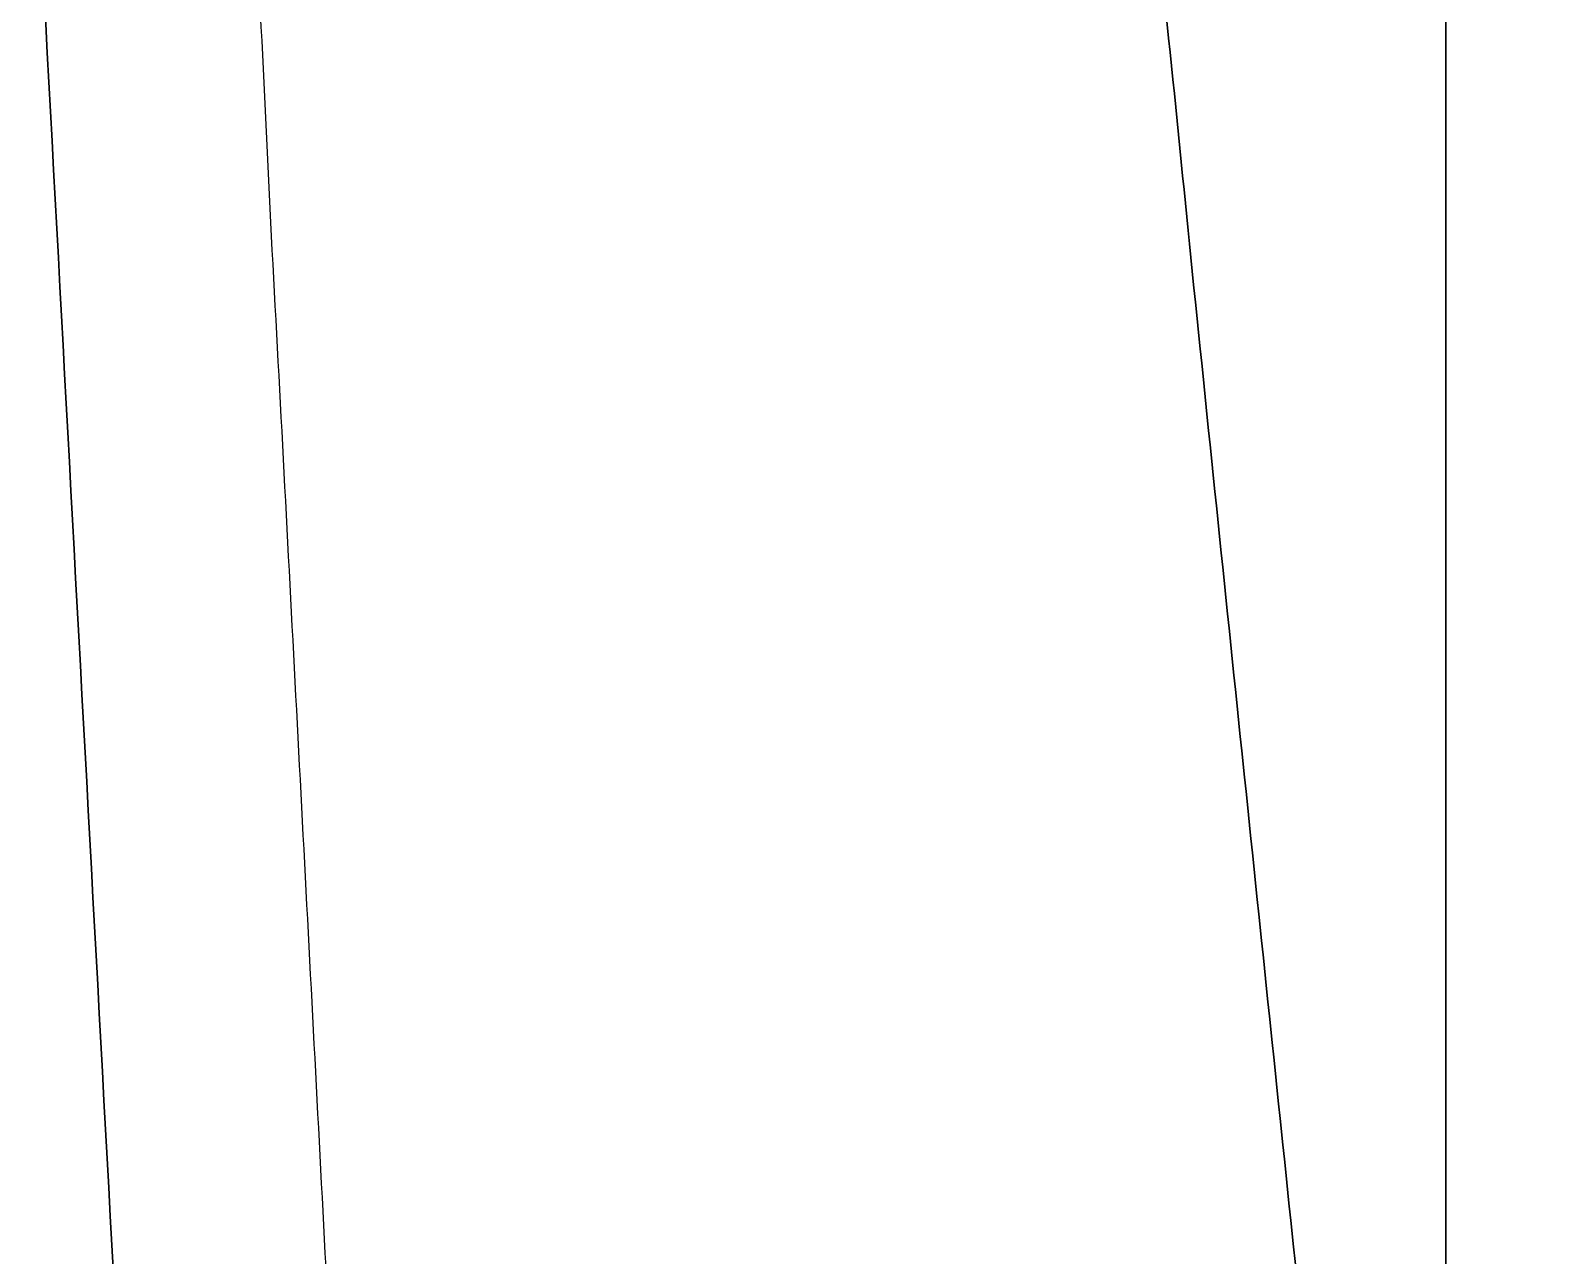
# Model space of a CAD drawing. Header units: millimetres. Extents: x 577 to 7172, y 252 to 2707.
# Drawn here: x 3009.72 to 3042.2, y 2219.5 to 2245.73 of the extents above; entities that cross this region are included whole.
import ezdxf

# ---------------------------------------------------------------- set-up
doc = ezdxf.new("R2010")
doc.units = ezdxf.units.MM
doc.header["$MEASUREMENT"] = 0
doc.layers.add('외형선(ISO)', color=7, linetype='Continuous', lineweight=30)
doc.layers.add('좁은 외형선(ISO)', color=7, linetype='Continuous', lineweight=25)

msp = doc.modelspace()

# ---------------------------------------------------------------- linework, layer by layer
at = {"layer": '외형선(ISO)'}
msp.add_line((3040.02, 2198.121), (3040.02, 2270.583), dxfattribs=at)
for points, knots in [([(3014.213, 2168.494), (3012.839, 2194.874), (3011.389, 2220.984), (3009.873, 2249.251), (3009.805, 2250.828), (3009.734, 2252.358), (3009.729, 2252.459), (3009.724, 2252.559)], [0, 0, 0, 0, 10.000032, 10.000032, 10.557762, 10.557762, 10.59744, 10.59744, 10.59744, 10.59744]), ([(3033.361, 2251.322), (3033.448, 2250.775), (3033.525, 2250.233), (3034.02, 2246.549), (3034.304, 2243.387), (3035.578, 2230.986), (3036.556, 2221.647), (3039.074, 2197.628), (3040.631, 2182.924), (3042.2, 2168.207)], [2.775419, 2.775419, 2.775419, 2.775419, 2.983866, 2.983866, 4.205064, 4.205064, 7.867869, 7.867869, 13.635607, 13.635607, 13.635607, 13.635607])]:
    msp.add_open_spline(points, degree=3, knots=knots, dxfattribs=at)
at = {"layer": '좁은 외형선(ISO)'}
msp.add_open_spline([(3014.475, 2248.736), (3014.498, 2248.455), (3014.519, 2248.172), (3014.539, 2247.888), (3014.647, 2246.312), (3014.713, 2244.711), (3014.79, 2243.116), (3014.867, 2241.522), (3014.956, 2239.934), (3015.041, 2238.345), (3015.127, 2236.755), (3015.209, 2235.164), (3015.293, 2233.574), (3015.376, 2231.983), (3015.46, 2230.393), (3015.544, 2228.802), (3015.628, 2227.212), (3015.711, 2225.621), (3015.795, 2224.031), (3015.879, 2222.44), (3015.962, 2220.85), (3016.046, 2219.259), (3016.13, 2217.669), (3016.214, 2216.079), (3016.297, 2214.488), (3016.381, 2212.898), (3016.465, 2211.307), (3016.549, 2209.717), (3016.632, 2208.126), (3016.716, 2206.536), (3016.8, 2204.945), (3016.884, 2203.355), (3016.967, 2201.764), (3017.051, 2200.174), (3017.135, 2198.584), (3017.218, 2196.993), (3017.302, 2195.403), (3017.386, 2193.812), (3017.47, 2192.222), (3017.553, 2190.631), (3017.637, 2189.041), (3017.721, 2187.45), (3017.805, 2185.86), (3018.223, 2177.908), (3018.642, 2169.955), (3019.061, 2162.003)], degree=3, knots=[29.909051, 29.909051, 29.909051, 29.909051, 31.027568, 31.027568, 31.027568, 37.233081, 37.233081, 37.233081, 43.438595, 43.438595, 43.438595, 49.644108, 49.644108, 49.644108, 55.849622, 55.849622, 55.849622, 62.055135, 62.055135, 62.055135, 68.260649, 68.260649, 68.260649, 74.466162, 74.466162, 74.466162, 80.671676, 80.671676, 80.671676, 86.877189, 86.877189, 86.877189, 93.082703, 93.082703, 93.082703, 99.288216, 99.288216, 99.288216, 105.49373, 105.49373, 105.49373, 111.699243, 111.699243, 111.699243, 142.726805, 142.726805, 142.726805, 142.726805], dxfattribs=at)

doc.saveas('drawing.dxf')
